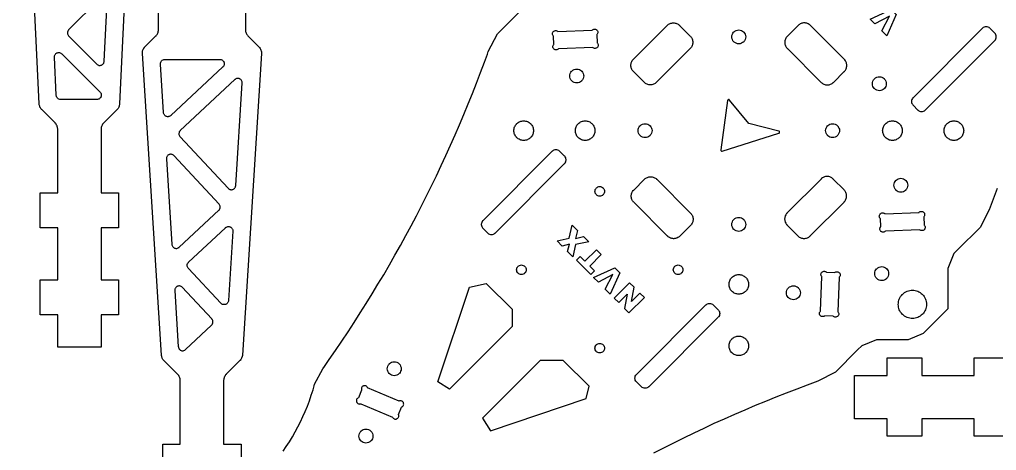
# Model space of a CAD drawing. Extents: x 0 to 997, y 0 to 569.
# Drawn here: x 0.2 to 225, y 200.6 to 299.7 of the extents above; entities that cross this region are included whole.
import ezdxf

# ---------------------------------------------------------------- set-up
doc = ezdxf.new("R2010")
doc.units = 0
doc.layers.get('0').update_dxf_attribs({"linetype": 'CONTINUOUS'})

msp = doc.modelspace()

# ---------------------------------------------------------------- linework, layer by layer
at = {"color": 0}
for points in [[(27.7751, 375.151), (23.2379, 280.325), (23.2357, 280.279), (23.2206, 280.14), (23.1863, 279.96), (23.1356, 279.782), (23.0692, 279.611), (22.9874, 279.447), (22.8907, 279.292), (22.7796, 279.144), (22.6872, 279.039), (22.6544, 279.007), (19.5858, 275.938), (19.5508, 275.903), (19.4529, 275.792), (19.3361, 275.633), (19.2356, 275.465), (19.1522, 275.289), (19.0865, 275.106), (19.0388, 274.915), (19.0099, 274.721), (19, 274.574), (19, 274.524), (19, 259.853), (23, 259.853), (23, 251.853), (19, 251.853), (19, 239.851), (23, 239.851), (23, 231.851), (19, 231.851), (19, 224.351), (9, 224.351), (9, 231.851), (5, 231.851), (5, 239.851), (9, 239.851), (9, 251.853), (5, 251.853), (5, 259.853), (9, 259.853), (9, 274.524), (9, 274.574), (8.9902, 274.721), (8.9612, 274.915), (8.9135, 275.106), (8.8477, 275.289), (8.7644, 275.465), (8.664, 275.633), (8.547, 275.792), (8.4491, 275.903), (8.4142, 275.938), (5.3455, 279.007), (5.3455, 279.007), (5.3127, 279.039), (5.2204, 279.144), (5.1093, 279.292), (5.0126, 279.447), (4.9308, 279.611), (4.8644, 279.782), (4.8137, 279.96), (4.7795, 280.14), (4.7642, 280.279), (4.762, 280.325), (0.2249, 375.151)], [(33.1944, 194.053), (33.1944, 202.053), (37.1944, 202.053), (37.1944, 216.725), (37.1944, 216.774), (37.1847, 216.922), (37.1557, 217.117), (37.1081, 217.306), (37.0422, 217.49), (36.9589, 217.667), (36.8585, 217.835), (36.7415, 217.992), (36.6436, 218.104), (36.6088, 218.139), (33.4583, 221.289), (33.3946, 221.353), (33.2265, 221.567), (33.0499, 221.881), (32.9319, 222.219), (32.8822, 222.487), (32.8765, 222.576), (28.4897, 291.889), (28.4863, 291.943), (28.4876, 292.103), (28.5082, 292.315), (28.5507, 292.522), (28.6146, 292.722), (28.6993, 292.915), (28.804, 293.099), (28.9283, 293.271), (29.0336, 293.392), (29.0714, 293.431), (31.6088, 295.967), (31.6088, 295.967), (31.6436, 296.003), (31.7415, 296.114), (31.8585, 296.272), (31.9589, 296.44), (32.0422, 296.617), (32.1081, 296.8), (32.1557, 296.989), (32.1847, 297.183), (32.1944, 297.332), (32.1944, 297.382), (32.1944, 309.053)], [(52.1946, 309.053), (52.1946, 297.382), (52.1946, 297.332), (52.2043, 297.183), (52.2333, 296.989), (52.281, 296.8), (52.3468, 296.617), (52.4301, 296.44), (52.5306, 296.272), (52.6475, 296.114), (52.7454, 296.003), (52.7803, 295.967), (55.3176, 293.431), (55.3554, 293.392), (55.4607, 293.271), (55.5849, 293.099), (55.6897, 292.915), (55.7743, 292.722), (55.8383, 292.522), (55.8808, 292.315), (55.9014, 292.103), (55.9028, 291.943), (55.8993, 291.889), (51.5125, 222.576), (51.5068, 222.487), (51.4571, 222.219), (51.3392, 221.881), (51.1625, 221.567), (50.9944, 221.353), (50.9307, 221.289), (47.7803, 218.139), (47.7454, 218.104), (47.6475, 217.992), (47.5306, 217.835), (47.4301, 217.667), (47.3468, 217.49), (47.281, 217.306), (47.2333, 217.117), (47.2043, 216.922), (47.1946, 216.774), (47.1946, 216.725), (47.1946, 202.053), (51.1946, 202.053), (51.1946, 194.053)], [(18.6471, 304.481), (11.5212, 297.356), (11.4855, 297.319), (11.393, 297.199), (11.3015, 297.025), (11.2465, 296.839), (11.2283, 296.649), (11.2465, 296.457), (11.3015, 296.272), (11.393, 296.097), (11.4855, 295.976), (11.5212, 295.942), (17.9962, 289.465), (18.0221, 289.44), (18.1074, 289.369), (18.2293, 289.293), (18.3597, 289.233), (18.4967, 289.194), (18.6376, 289.175), (18.7807, 289.176), (18.9235, 289.197), (19.0297, 289.226), (19.0639, 289.24), (19.0981, 289.253), (19.1965, 289.303), (19.3167, 289.383), (19.4231, 289.479), (19.5144, 289.588), (19.5893, 289.71), (19.6465, 289.84), (19.6846, 289.979), (19.7006, 290.089), (19.7024, 290.125), (20.3531, 303.726)], [(60.8629, 200.435), (61.6097, 201.519), (62.3265, 202.625), (63.0129, 203.749), (63.6685, 204.889), (64.2931, 206.047), (64.8861, 207.221), (65.4476, 208.411), (65.9771, 209.617), (66.474, 210.836), (66.9383, 212.069), (67.3696, 213.315), (67.7674, 214.575), (68.0447, 215.526), (68.1315, 215.846), (69.9894, 219.404), (70.3637, 219.931), (71.4776, 221.517), (72.9475, 223.64), (74.3986, 225.776), (75.8311, 227.925), (77.2449, 230.085), (78.6397, 232.257), (80.0157, 234.439), (81.3728, 236.633), (82.7108, 238.839), (84.0299, 241.056), (85.3297, 243.283), (86.6104, 245.522), (87.8718, 247.771), (89.1139, 250.031), (90.3365, 252.3), (91.5397, 254.581), (92.7233, 256.871), (93.8874, 259.172), (95.0318, 261.482), (96.1564, 263.803), (97.2613, 266.133), (98.3463, 268.472), (99.4112, 270.822), (100.456, 273.181), (101.481, 275.547), (102.486, 277.925), (103.471, 280.31), (104.435, 282.704), (105.38, 285.108), (106.303, 287.519), (107.207, 289.94), (107.871, 291.76), (108.089, 292.368), (110.222, 296.453), (116.235, 302.467)], [(225.163, 260.844), (224.26, 258.424), (223.594, 256.603), (223.376, 255.996), (221.243, 251.911), (216.16, 246.826), (215.231, 245.897), (213.817, 242.483), (213.817, 233.169), (208.16, 227.513), (204.746, 226.099), (197.432, 226.099), (194.017, 224.685), (193.089, 223.756), (188.004, 218.671), (183.919, 216.539), (183.311, 216.321), (181.49, 215.656), (179.071, 214.753), (176.658, 213.829), (174.256, 212.885), (171.861, 211.919), (169.475, 210.935), (167.099, 209.931), (164.731, 208.906), (162.372, 207.86), (160.024, 206.796), (157.683, 205.71), (155.354, 204.606), (153.033, 203.481), (150.722, 202.336), (148.422, 201.172), (146.132, 199.989)], [(227.861, 203.907), (219.861, 203.907), (219.861, 207.907), (207.861, 207.907), (207.861, 203.907), (199.861, 203.907), (199.861, 207.907), (192.361, 207.907), (192.361, 217.907), (199.861, 217.907), (199.861, 221.907), (207.861, 221.907), (207.861, 217.907), (219.861, 217.907), (219.861, 221.907), (227.861, 221.907)]]:
    msp.add_lwpolyline(points, dxfattribs=at)
for points in [[(200.793, 302.054), (201.976, 300.871), (199.776, 296), (198.635, 297.142), (200.383, 300.482), (197.053, 298.724), (195.944, 299.832), (200.793, 302.054)], [(131.98, 297.287), (132.005, 297.315), (132.091, 297.386), (132.217, 297.46), (132.356, 297.507), (132.465, 297.526), (132.502, 297.528), (132.539, 297.529), (132.649, 297.519), (132.791, 297.482), (132.922, 297.418), (133.013, 297.354), (133.04, 297.329), (133.067, 297.304), (133.138, 297.218), (133.212, 297.092), (133.26, 296.953), (133.279, 296.844), (133.28, 296.807), (133.282, 296.771), (133.271, 296.66), (133.234, 296.518), (133.17, 296.386), (133.106, 296.296), (133.081, 296.268), (133.081, 296.269), (133.153, 294.392), (133.153, 294.392), (133.181, 294.367), (133.253, 294.278), (133.327, 294.15), (133.374, 294.014), (133.393, 293.871), (133.385, 293.726), (133.349, 293.586), (133.285, 293.454), (133.219, 293.36), (133.194, 293.332), (133.168, 293.304), (133.08, 293.232), (132.952, 293.158), (132.815, 293.111), (132.672, 293.093), (132.528, 293.101), (132.388, 293.136), (132.255, 293.2), (132.162, 293.265), (132.134, 293.292), (132.134, 293.292), (124.262, 292.989), (124.236, 292.961), (124.148, 292.889), (124.02, 292.815), (123.883, 292.768), (123.74, 292.749), (123.596, 292.757), (123.456, 292.793), (123.323, 292.857), (123.229, 292.922), (123.201, 292.949), (123.174, 292.974), (123.101, 293.063), (123.027, 293.19), (122.981, 293.328), (122.961, 293.471), (122.97, 293.614), (123.005, 293.754), (123.069, 293.888), (123.135, 293.982), (123.161, 294.008), (123.089, 295.885), (123.061, 295.911), (122.988, 295.999), (122.914, 296.126), (122.868, 296.264), (122.849, 296.407), (122.857, 296.55), (122.893, 296.692), (122.956, 296.824), (123.022, 296.918), (123.048, 296.946), (123.074, 296.974), (123.162, 297.046), (123.29, 297.119), (123.427, 297.167), (123.57, 297.186), (123.714, 297.178), (123.854, 297.142), (123.987, 297.078), (124.081, 297.013), (124.109, 296.986), (131.981, 297.289), (131.98, 297.287)], [(149.269, 298.376), (149.306, 298.412), (149.421, 298.514), (149.582, 298.633), (149.753, 298.733), (149.931, 298.815), (150.114, 298.881), (150.301, 298.925), (150.492, 298.953), (150.683, 298.963), (150.875, 298.953), (151.065, 298.925), (151.253, 298.881), (151.436, 298.815), (151.612, 298.733), (151.783, 298.633), (151.946, 298.514), (152.061, 298.412), (152.097, 298.376), (154.572, 295.901), (154.607, 295.867), (154.706, 295.756), (154.822, 295.597), (154.922, 295.429), (155.006, 295.253), (155.071, 295.069), (155.119, 294.879), (155.149, 294.685), (155.158, 294.537), (155.158, 294.487), (155.158, 294.438), (155.149, 294.29), (155.119, 294.096), (155.071, 293.906), (155.006, 293.722), (154.922, 293.546), (154.822, 293.378), (154.706, 293.219), (154.607, 293.108), (154.572, 293.074), (146.794, 285.294), (146.758, 285.258), (146.642, 285.158), (146.481, 285.039), (146.31, 284.938), (146.132, 284.856), (145.949, 284.792), (145.761, 284.746), (145.571, 284.718), (145.379, 284.71), (145.188, 284.718), (144.997, 284.746), (144.81, 284.792), (144.628, 284.856), (144.45, 284.938), (144.279, 285.039), (144.118, 285.158), (144.001, 285.258), (143.965, 285.294), (141.49, 287.769), (141.454, 287.806), (141.353, 287.922), (141.235, 288.083), (141.133, 288.254), (141.051, 288.432), (140.987, 288.615), (140.942, 288.803), (140.914, 288.993), (140.906, 289.185), (140.914, 289.376), (140.942, 289.567), (140.987, 289.754), (141.051, 289.936), (141.133, 290.114), (141.235, 290.285), (141.353, 290.446), (141.454, 290.563), (141.49, 290.599), (149.269, 298.376)], [(164.601, 296.881), (164.658, 296.938), (164.853, 297.085), (165.131, 297.232), (165.428, 297.319), (165.733, 297.349), (166.039, 297.319), (166.335, 297.232), (166.614, 297.085), (166.807, 296.938), (166.864, 296.881), (166.921, 296.824), (167.069, 296.629), (167.215, 296.351), (167.304, 296.054), (167.333, 295.749), (167.304, 295.443), (167.215, 295.147), (167.069, 294.868), (166.921, 294.674), (166.864, 294.617), (166.807, 294.56), (166.614, 294.412), (166.335, 294.265), (166.039, 294.178), (165.733, 294.149), (165.428, 294.178), (165.131, 294.265), (164.853, 294.412), (164.658, 294.56), (164.601, 294.617), (164.544, 294.674), (164.396, 294.868), (164.25, 295.147), (164.163, 295.443), (164.133, 295.749), (164.163, 296.054), (164.25, 296.351), (164.396, 296.629), (164.544, 296.824), (164.601, 296.881)], [(184.692, 285.275), (184.726, 285.24), (184.837, 285.143), (184.996, 285.026), (185.164, 284.925), (185.34, 284.842), (185.524, 284.776), (185.714, 284.728), (185.908, 284.7), (186.056, 284.69), (186.106, 284.69), (186.156, 284.69), (186.303, 284.7), (186.497, 284.728), (186.688, 284.776), (186.871, 284.842), (187.047, 284.925), (187.215, 285.026), (187.374, 285.143), (187.485, 285.24), (187.519, 285.275), (189.994, 287.75), (190.031, 287.786), (190.132, 287.903), (190.251, 288.064), (190.351, 288.235), (190.433, 288.412), (190.499, 288.596), (190.544, 288.782), (190.571, 288.972), (190.581, 289.165), (190.571, 289.357), (190.544, 289.547), (190.499, 289.735), (190.433, 289.917), (190.351, 290.094), (190.251, 290.265), (190.132, 290.426), (190.031, 290.543), (189.994, 290.579), (182.217, 298.357), (182.181, 298.393), (182.064, 298.494), (181.903, 298.614), (181.732, 298.714), (181.554, 298.796), (181.372, 298.86), (181.185, 298.906), (180.994, 298.933), (180.803, 298.943), (180.611, 298.933), (180.421, 298.906), (180.233, 298.86), (180.05, 298.796), (179.872, 298.714), (179.701, 298.614), (179.54, 298.494), (179.424, 298.393), (179.388, 298.357), (176.913, 295.882), (176.878, 295.847), (176.781, 295.735), (176.664, 295.578), (176.563, 295.41), (176.479, 295.233), (176.414, 295.05), (176.367, 294.86), (176.337, 294.665), (176.328, 294.517), (176.328, 294.468), (176.328, 294.418), (176.337, 294.271), (176.367, 294.076), (176.414, 293.886), (176.479, 293.703), (176.563, 293.526), (176.664, 293.358), (176.781, 293.2), (176.878, 293.089), (176.913, 293.054), (184.692, 285.275)], [(223.504, 297.729), (223.462, 297.769), (223.321, 297.878), (223.114, 297.989), (222.89, 298.057), (222.714, 298.081), (222.656, 298.081), (222.596, 298.081), (222.419, 298.057), (222.196, 297.989), (221.989, 297.878), (221.849, 297.769), (221.807, 297.729), (205.826, 281.747), (205.785, 281.707), (205.676, 281.565), (205.565, 281.358), (205.497, 281.135), (205.475, 280.958), (205.475, 280.9), (205.475, 280.84), (205.497, 280.664), (205.565, 280.44), (205.676, 280.233), (205.785, 280.093), (205.826, 280.051), (206.957, 278.919), (207, 278.876), (207.146, 278.765), (207.354, 278.656), (207.576, 278.59), (207.806, 278.568), (208.035, 278.59), (208.257, 278.656), (208.467, 278.765), (208.611, 278.876), (208.654, 278.919), (224.635, 294.9), (224.676, 294.942), (224.785, 295.083), (224.894, 295.289), (224.964, 295.514), (224.986, 295.69), (224.986, 295.749), (224.986, 295.807), (224.964, 295.983), (224.894, 296.208), (224.785, 296.414), (224.676, 296.556), (224.635, 296.597), (223.504, 297.729)], [(8.2515, 291.093), (8.2496, 291.131), (8.2558, 291.246), (8.2828, 291.394), (8.3311, 291.535), (8.3994, 291.667), (8.4863, 291.786), (8.5906, 291.893), (8.7108, 291.983), (8.8108, 292.04), (8.8456, 292.056), (8.8805, 292.071), (8.9899, 292.107), (9.1376, 292.135), (9.2864, 292.14), (9.4337, 292.124), (9.5768, 292.086), (9.7135, 292.026), (9.8413, 291.947), (9.9304, 291.875), (9.9574, 291.847), (18.746, 283.06), (18.7724, 283.033), (18.8438, 282.946), (18.9224, 282.821), (18.9811, 282.688), (19.0197, 282.547), (19.0376, 282.403), (19.0344, 282.257), (19.0096, 282.112), (18.9771, 282.004), (18.9628, 281.969), (18.9485, 281.935), (18.8951, 281.836), (18.81, 281.715), (18.709, 281.61), (18.5944, 281.521), (18.4681, 281.449), (18.3321, 281.396), (18.1883, 281.364), (18.0762, 281.353), (18.0389, 281.353), (9.6708, 281.353), (9.622, 281.353), (9.4756, 281.371), (9.2931, 281.426), (9.1269, 281.513), (8.9807, 281.628), (8.8585, 281.769), (8.7637, 281.931), (8.7003, 282.11), (8.6742, 282.256), (8.6719, 282.304), (8.2515, 291.093)], [(32.6496, 289.49), (32.6464, 289.54), (32.6576, 289.694), (32.7065, 289.892), (32.7942, 290.075), (32.8836, 290.2), (32.9185, 290.237), (32.9533, 290.275), (33.0732, 290.372), (33.2503, 290.471), (33.4437, 290.532), (33.5965, 290.553), (33.6476, 290.553), (46.3368, 290.553), (46.3747, 290.553), (46.4886, 290.542), (46.6343, 290.508), (46.7721, 290.453), (46.8996, 290.379), (47.015, 290.287), (47.1161, 290.179), (47.2008, 290.057), (47.2532, 289.956), (47.2672, 289.919), (47.2811, 289.885), (47.3121, 289.774), (47.3342, 289.626), (47.334, 289.478), (47.3122, 289.332), (47.2692, 289.192), (47.2056, 289.058), (47.1221, 288.933), (47.0467, 288.847), (47.019, 288.822), (35.0371, 277.644), (35.011, 277.619), (34.9254, 277.554), (34.804, 277.482), (34.6749, 277.428), (34.54, 277.393), (34.4015, 277.376), (34.2617, 277.381), (34.1222, 277.403), (34.0188, 277.433), (33.9856, 277.446), (33.9522, 277.46), (33.8562, 277.508), (33.739, 277.588), (33.6351, 277.682), (33.5457, 277.789), (33.4718, 277.907), (33.415, 278.035), (33.3763, 278.171), (33.3592, 278.276), (33.3569, 278.313), (32.6496, 289.49)], [(127.312, 287.876), (127.369, 287.933), (127.563, 288.082), (127.841, 288.228), (128.138, 288.315), (128.443, 288.344), (128.749, 288.315), (129.045, 288.228), (129.324, 288.082), (129.518, 287.933), (129.575, 287.876), (129.632, 287.819), (129.78, 287.625), (129.926, 287.347), (130.014, 287.05), (130.043, 286.744), (130.014, 286.439), (129.926, 286.143), (129.78, 285.864), (129.632, 285.671), (129.575, 285.614), (129.518, 285.557), (129.324, 285.408), (129.045, 285.263), (128.749, 285.174), (128.443, 285.144), (128.138, 285.174), (127.841, 285.263), (127.563, 285.408), (127.369, 285.557), (127.312, 285.614), (127.255, 285.671), (127.107, 285.864), (126.96, 286.143), (126.873, 286.439), (126.843, 286.744), (126.873, 287.05), (126.96, 287.347), (127.107, 287.625), (127.255, 287.819), (127.312, 287.876)], [(51.464, 285.136), (51.4664, 285.174), (51.4621, 285.287), (51.4378, 285.435), (51.3924, 285.576), (51.3272, 285.707), (51.2435, 285.828), (51.1424, 285.936), (51.0253, 286.028), (50.9276, 286.088), (50.8933, 286.103), (50.8592, 286.119), (50.7517, 286.158), (50.606, 286.19), (50.4586, 286.2), (50.3121, 286.188), (50.1689, 286.154), (50.0315, 286.1), (49.9022, 286.025), (49.8115, 285.957), (49.7839, 285.931), (37.2119, 274.203), (37.1751, 274.168), (37.0785, 274.05), (36.981, 273.881), (36.9196, 273.697), (36.8947, 273.507), (36.9064, 273.315), (36.9549, 273.128), (37.0401, 272.951), (37.1285, 272.826), (37.1629, 272.789), (48.2408, 260.914), (48.266, 260.888), (48.3496, 260.814), (48.4697, 260.732), (48.5994, 260.668), (48.7361, 260.625), (48.8776, 260.601), (49.0218, 260.597), (49.1664, 260.615), (49.2743, 260.643), (49.309, 260.656), (49.3438, 260.667), (49.4444, 260.715), (49.5674, 260.793), (49.6768, 260.888), (49.7711, 260.994), (49.849, 261.115), (49.909, 261.247), (49.9499, 261.386), (49.9678, 261.496), (49.9701, 261.533), (51.464, 285.136)], [(196.951, 286.097), (197.008, 286.154), (197.203, 286.301), (197.481, 286.449), (197.778, 286.536), (198.083, 286.565), (198.389, 286.536), (198.685, 286.449), (198.964, 286.301), (199.157, 286.154), (199.214, 286.097), (199.271, 286.04), (199.419, 285.846), (199.565, 285.567), (199.654, 285.271), (199.683, 284.965), (199.654, 284.66), (199.565, 284.362), (199.419, 284.085), (199.271, 283.89), (199.214, 283.833), (199.157, 283.776), (198.964, 283.629), (198.685, 283.482), (198.389, 283.394), (198.083, 283.365), (197.778, 283.394), (197.481, 283.482), (197.203, 283.629), (197.008, 283.776), (196.951, 283.833), (196.894, 283.89), (196.747, 284.085), (196.6, 284.362), (196.513, 284.66), (196.483, 284.965), (196.513, 285.271), (196.6, 285.567), (196.747, 285.846), (196.894, 286.04), (196.951, 286.097)], [(168.008, 275.785), (163.601, 281.224), (163.589, 281.237), (163.547, 281.274), (163.482, 281.304), (163.411, 281.317), (163.357, 281.311), (163.339, 281.307), (163.322, 281.301), (163.272, 281.276), (163.218, 281.231), (163.179, 281.169), (163.161, 281.118), (163.158, 281.1), (161.615, 269.729), (161.611, 269.707), (161.629, 269.606), (161.685, 269.518), (161.701, 269.504), (161.718, 269.49), (161.814, 269.45), (161.918, 269.45), (161.938, 269.457), (174.956, 273.581), (174.974, 273.586), (175.028, 273.618), (175.083, 273.675), (175.118, 273.746), (175.131, 273.807), (175.129, 273.826), (175.129, 273.847), (175.114, 273.907), (175.074, 273.976), (175.015, 274.029), (174.96, 274.057), (174.94, 274.061), (168.008, 275.785)], [(114.644, 275.772), (114.685, 275.814), (114.815, 275.928), (114.997, 276.061), (115.189, 276.175), (115.389, 276.267), (115.595, 276.339), (115.806, 276.39), (116.02, 276.422), (116.235, 276.432), (116.451, 276.422), (116.665, 276.39), (116.876, 276.339), (117.082, 276.267), (117.282, 276.175), (117.473, 276.061), (117.656, 275.928), (117.786, 275.814), (117.826, 275.772), (117.867, 275.732), (117.981, 275.601), (118.115, 275.419), (118.228, 275.228), (118.321, 275.029), (118.393, 274.822), (118.444, 274.611), (118.475, 274.397), (118.485, 274.182), (118.475, 273.967), (118.444, 273.753), (118.393, 273.542), (118.321, 273.335), (118.228, 273.136), (118.115, 272.944), (117.981, 272.761), (117.867, 272.632), (117.826, 272.59), (117.786, 272.55), (117.656, 272.436), (117.473, 272.303), (117.282, 272.189), (117.082, 272.097), (116.876, 272.025), (116.665, 271.974), (116.451, 271.942), (116.235, 271.932), (116.02, 271.942), (115.806, 271.974), (115.595, 272.025), (115.389, 272.097), (115.189, 272.189), (114.997, 272.303), (114.815, 272.436), (114.685, 272.55), (114.644, 272.59), (114.604, 272.632), (114.49, 272.761), (114.356, 272.944), (114.243, 273.136), (114.15, 273.335), (114.078, 273.542), (114.027, 273.753), (113.996, 273.967), (113.985, 274.182), (113.996, 274.397), (114.027, 274.611), (114.078, 274.822), (114.15, 275.029), (114.243, 275.228), (114.356, 275.419), (114.49, 275.601), (114.604, 275.732), (114.644, 275.772)], [(128.787, 275.772), (128.827, 275.814), (128.957, 275.928), (129.139, 276.061), (129.331, 276.175), (129.531, 276.267), (129.737, 276.339), (129.948, 276.39), (130.162, 276.422), (130.377, 276.432), (130.593, 276.422), (130.807, 276.39), (131.018, 276.339), (131.224, 276.267), (131.424, 276.175), (131.616, 276.061), (131.798, 275.928), (131.928, 275.814), (131.968, 275.772), (132.009, 275.732), (132.123, 275.601), (132.257, 275.419), (132.37, 275.228), (132.463, 275.029), (132.535, 274.822), (132.586, 274.611), (132.617, 274.397), (132.627, 274.182), (132.617, 273.967), (132.586, 273.753), (132.535, 273.542), (132.463, 273.335), (132.37, 273.136), (132.257, 272.944), (132.123, 272.761), (132.009, 272.632), (131.968, 272.59), (131.928, 272.55), (131.798, 272.436), (131.616, 272.303), (131.424, 272.189), (131.224, 272.097), (131.018, 272.025), (130.807, 271.974), (130.593, 271.942), (130.377, 271.932), (130.162, 271.942), (129.948, 271.974), (129.737, 272.025), (129.531, 272.097), (129.331, 272.189), (129.139, 272.303), (128.957, 272.436), (128.827, 272.55), (128.787, 272.59), (128.746, 272.632), (128.632, 272.761), (128.498, 272.944), (128.385, 273.136), (128.292, 273.335), (128.22, 273.542), (128.169, 273.753), (128.138, 273.967), (128.127, 274.182), (128.138, 274.397), (128.169, 274.611), (128.22, 274.822), (128.292, 275.029), (128.385, 275.228), (128.498, 275.419), (128.632, 275.601), (128.746, 275.732), (128.787, 275.772)], [(143.035, 275.313), (143.092, 275.371), (143.286, 275.518), (143.564, 275.665), (143.861, 275.753), (144.167, 275.782), (144.472, 275.753), (144.768, 275.665), (145.046, 275.518), (145.24, 275.371), (145.297, 275.313), (145.354, 275.256), (145.503, 275.063), (145.649, 274.783), (145.737, 274.487), (145.767, 274.182), (145.737, 273.876), (145.649, 273.579), (145.503, 273.301), (145.354, 273.107), (145.297, 273.05), (145.24, 272.993), (145.046, 272.846), (144.768, 272.699), (144.472, 272.611), (144.167, 272.582), (143.861, 272.611), (143.564, 272.699), (143.286, 272.846), (143.092, 272.993), (143.035, 273.05), (142.978, 273.107), (142.829, 273.301), (142.683, 273.579), (142.596, 273.876), (142.567, 274.182), (142.596, 274.487), (142.683, 274.783), (142.829, 275.063), (142.978, 275.256), (143.035, 275.313)], [(186.168, 275.313), (186.225, 275.371), (186.419, 275.518), (186.697, 275.665), (186.994, 275.753), (187.3, 275.782), (187.606, 275.753), (187.901, 275.665), (188.181, 275.518), (188.374, 275.371), (188.431, 275.313), (188.487, 275.256), (188.636, 275.063), (188.782, 274.783), (188.871, 274.487), (188.9, 274.182), (188.871, 273.876), (188.782, 273.579), (188.636, 273.301), (188.487, 273.107), (188.431, 273.05), (188.374, 272.993), (188.181, 272.846), (187.901, 272.699), (187.606, 272.611), (187.3, 272.582), (186.994, 272.611), (186.697, 272.699), (186.419, 272.846), (186.225, 272.993), (186.168, 273.05), (186.111, 273.107), (185.964, 273.301), (185.817, 273.579), (185.729, 273.876), (185.7, 274.182), (185.729, 274.487), (185.817, 274.783), (185.964, 275.063), (186.111, 275.256), (186.168, 275.313)], [(199.497, 275.772), (199.538, 275.814), (199.668, 275.928), (199.85, 276.061), (200.042, 276.175), (200.242, 276.267), (200.447, 276.339), (200.658, 276.39), (200.872, 276.422), (201.089, 276.432), (201.304, 276.422), (201.518, 276.39), (201.729, 276.339), (201.935, 276.267), (202.135, 276.175), (202.326, 276.061), (202.508, 275.928), (202.639, 275.814), (202.679, 275.772), (202.719, 275.732), (202.833, 275.601), (202.968, 275.419), (203.081, 275.228), (203.174, 275.029), (203.246, 274.822), (203.297, 274.611), (203.328, 274.397), (203.339, 274.182), (203.328, 273.967), (203.297, 273.753), (203.246, 273.542), (203.174, 273.335), (203.081, 273.136), (202.968, 272.944), (202.833, 272.761), (202.719, 272.632), (202.679, 272.59), (202.639, 272.55), (202.508, 272.436), (202.326, 272.303), (202.135, 272.189), (201.935, 272.097), (201.729, 272.025), (201.518, 271.974), (201.304, 271.942), (201.089, 271.932), (200.872, 271.942), (200.658, 271.974), (200.447, 272.025), (200.242, 272.097), (200.042, 272.189), (199.85, 272.303), (199.668, 272.436), (199.538, 272.55), (199.497, 272.59), (199.457, 272.632), (199.343, 272.761), (199.208, 272.944), (199.096, 273.136), (199.003, 273.335), (198.931, 273.542), (198.879, 273.753), (198.849, 273.967), (198.839, 274.182), (198.849, 274.397), (198.879, 274.611), (198.931, 274.822), (199.003, 275.029), (199.096, 275.228), (199.208, 275.419), (199.343, 275.601), (199.457, 275.732), (199.497, 275.772)], [(213.639, 275.772), (213.681, 275.814), (213.81, 275.928), (213.993, 276.061), (214.185, 276.175), (214.383, 276.267), (214.59, 276.339), (214.801, 276.39), (215.015, 276.422), (215.231, 276.432), (215.446, 276.422), (215.66, 276.39), (215.871, 276.339), (216.078, 276.267), (216.276, 276.175), (216.468, 276.061), (216.65, 275.928), (216.781, 275.814), (216.821, 275.772), (216.862, 275.732), (216.976, 275.601), (217.11, 275.419), (217.224, 275.228), (217.315, 275.029), (217.388, 274.822), (217.439, 274.611), (217.471, 274.397), (217.481, 274.182), (217.471, 273.967), (217.439, 273.753), (217.388, 273.542), (217.315, 273.335), (217.224, 273.136), (217.11, 272.944), (216.976, 272.761), (216.862, 272.632), (216.821, 272.59), (216.781, 272.55), (216.65, 272.436), (216.468, 272.303), (216.276, 272.189), (216.078, 272.097), (215.871, 272.025), (215.66, 271.974), (215.446, 271.942), (215.231, 271.932), (215.015, 271.942), (214.801, 271.974), (214.59, 272.025), (214.383, 272.097), (214.185, 272.189), (213.993, 272.303), (213.81, 272.436), (213.681, 272.55), (213.639, 272.59), (213.599, 272.632), (213.485, 272.761), (213.351, 272.944), (213.237, 273.136), (213.146, 273.335), (213.074, 273.542), (213.022, 273.753), (212.99, 273.967), (212.981, 274.182), (212.99, 274.397), (213.022, 274.611), (213.074, 274.822), (213.146, 275.029), (213.237, 275.228), (213.351, 275.419), (213.485, 275.601), (213.599, 275.732), (213.639, 275.772)], [(124.508, 269.444), (124.467, 269.486), (124.326, 269.594), (124.119, 269.704), (123.895, 269.772), (123.719, 269.796), (123.66, 269.796), (123.601, 269.796), (123.425, 269.772), (123.201, 269.704), (122.994, 269.594), (122.853, 269.486), (122.812, 269.444), (106.831, 253.464), (106.789, 253.422), (106.681, 253.281), (106.571, 253.074), (106.503, 252.85), (106.479, 252.674), (106.479, 252.615), (106.479, 252.557), (106.503, 252.379), (106.571, 252.156), (106.681, 251.949), (106.789, 251.808), (106.831, 251.767), (107.962, 250.635), (108.004, 250.593), (108.145, 250.485), (108.352, 250.375), (108.576, 250.307), (108.752, 250.283), (108.811, 250.283), (108.87, 250.283), (109.046, 250.307), (109.27, 250.375), (109.477, 250.485), (109.618, 250.593), (109.659, 250.635), (125.64, 266.615), (125.682, 266.657), (125.79, 266.799), (125.9, 267.006), (125.968, 267.229), (125.991, 267.406), (125.991, 267.464), (125.991, 267.524), (125.968, 267.7), (125.9, 267.924), (125.79, 268.131), (125.682, 268.271), (125.64, 268.313), (124.508, 269.444)], [(46.0918, 255.888), (46.1286, 255.922), (46.2253, 256.04), (46.3228, 256.211), (46.3842, 256.394), (46.409, 256.585), (46.3974, 256.776), (46.3489, 256.963), (46.2635, 257.14), (46.1753, 257.265), (46.1408, 257.301), (35.7587, 268.431), (35.7322, 268.46), (35.6436, 268.536), (35.5157, 268.621), (35.3778, 268.685), (35.2326, 268.728), (35.0828, 268.747), (34.931, 268.744), (34.7797, 268.718), (34.6675, 268.682), (34.6318, 268.667), (34.596, 268.651), (34.4935, 268.594), (34.3703, 268.503), (34.2638, 268.394), (34.1751, 268.272), (34.1061, 268.138), (34.0578, 267.993), (34.0318, 267.842), (34.0271, 267.725), (34.0296, 267.686), (35.2735, 248.032), (35.2757, 247.996), (35.2928, 247.889), (35.3314, 247.753), (35.3883, 247.625), (35.4621, 247.507), (35.5517, 247.4), (35.6557, 247.307), (35.7728, 247.228), (35.8688, 247.179), (35.9021, 247.165), (35.9353, 247.153), (36.0388, 247.122), (36.1781, 247.099), (36.3181, 247.096), (36.4565, 247.112), (36.5913, 247.147), (36.7206, 247.201), (36.8419, 247.274), (36.9275, 247.339), (36.9536, 247.364), (46.0918, 255.888)], [(154.639, 255.224), (154.674, 255.189), (154.772, 255.076), (154.889, 254.918), (154.989, 254.751), (155.072, 254.575), (155.139, 254.39), (155.186, 254.201), (155.215, 254.007), (155.225, 253.858), (155.225, 253.81), (155.225, 253.76), (155.215, 253.611), (155.186, 253.417), (155.139, 253.228), (155.072, 253.043), (154.989, 252.867), (154.889, 252.7), (154.772, 252.542), (154.674, 252.429), (154.639, 252.394), (152.164, 249.919), (152.129, 249.885), (152.018, 249.787), (151.86, 249.671), (151.692, 249.569), (151.515, 249.486), (151.332, 249.421), (151.142, 249.374), (150.949, 249.344), (150.8, 249.335), (150.75, 249.335), (150.701, 249.335), (150.553, 249.344), (150.358, 249.374), (150.168, 249.421), (149.985, 249.486), (149.808, 249.569), (149.64, 249.671), (149.483, 249.787), (149.371, 249.885), (149.336, 249.919), (141.558, 257.699), (141.522, 257.735), (141.421, 257.85), (141.301, 258.013), (141.201, 258.182), (141.118, 258.36), (141.054, 258.543), (141.008, 258.731), (140.981, 258.921), (140.972, 259.112), (140.981, 259.304), (141.008, 259.494), (141.054, 259.682), (141.118, 259.865), (141.201, 260.043), (141.301, 260.213), (141.421, 260.375), (141.522, 260.49), (141.558, 260.526), (144.033, 263.001), (144.069, 263.037), (144.185, 263.139), (144.346, 263.258), (144.517, 263.358), (144.694, 263.44), (144.878, 263.506), (145.065, 263.55), (145.256, 263.578), (145.447, 263.588), (145.639, 263.578), (145.829, 263.55), (146.017, 263.506), (146.2, 263.44), (146.376, 263.358), (146.547, 263.258), (146.71, 263.139), (146.825, 263.037), (146.861, 263.001), (154.639, 255.224)], [(176.876, 255.274), (176.842, 255.239), (176.743, 255.126), (176.626, 254.969), (176.526, 254.801), (176.443, 254.625), (176.378, 254.44), (176.329, 254.251), (176.3, 254.057), (176.29, 253.908), (176.29, 253.86), (176.29, 253.81), (176.3, 253.661), (176.329, 253.467), (176.378, 253.278), (176.443, 253.094), (176.526, 252.918), (176.626, 252.75), (176.743, 252.592), (176.842, 252.481), (176.876, 252.444), (179.351, 249.969), (179.388, 249.933), (179.503, 249.833), (179.665, 249.714), (179.836, 249.612), (180.013, 249.531), (180.196, 249.467), (180.383, 249.421), (180.574, 249.393), (180.765, 249.385), (180.957, 249.393), (181.147, 249.421), (181.335, 249.467), (181.518, 249.531), (181.696, 249.612), (181.867, 249.714), (182.028, 249.833), (182.143, 249.933), (182.181, 249.969), (189.958, 257.749), (189.993, 257.783), (190.09, 257.894), (190.208, 258.053), (190.308, 258.221), (190.392, 258.397), (190.457, 258.581), (190.506, 258.771), (190.535, 258.965), (190.544, 259.112), (190.544, 259.162), (190.544, 259.213), (190.535, 259.36), (190.506, 259.554), (190.457, 259.744), (190.392, 259.928), (190.308, 260.104), (190.208, 260.272), (190.09, 260.431), (189.993, 260.542), (189.958, 260.576), (187.483, 263.051), (187.449, 263.086), (187.336, 263.185), (187.179, 263.301), (187.011, 263.401), (186.835, 263.485), (186.65, 263.551), (186.461, 263.599), (186.267, 263.628), (186.118, 263.638), (186.069, 263.638), (186.019, 263.638), (185.871, 263.628), (185.676, 263.599), (185.487, 263.551), (185.304, 263.485), (185.128, 263.401), (184.96, 263.301), (184.801, 263.185), (184.69, 263.086), (184.654, 263.051), (176.876, 255.274)], [(201.892, 262.75), (201.949, 262.807), (202.142, 262.956), (202.421, 263.101), (202.717, 263.189), (203.022, 263.219), (203.328, 263.189), (203.625, 263.101), (203.903, 262.956), (204.097, 262.807), (204.154, 262.75), (204.211, 262.693), (204.36, 262.499), (204.506, 262.221), (204.593, 261.925), (204.622, 261.619), (204.593, 261.314), (204.506, 261.017), (204.36, 260.739), (204.211, 260.544), (204.154, 260.487), (204.097, 260.431), (203.903, 260.282), (203.625, 260.136), (203.328, 260.049), (203.022, 260.019), (202.717, 260.049), (202.421, 260.136), (202.142, 260.282), (201.949, 260.431), (201.892, 260.487), (201.835, 260.544), (201.686, 260.739), (201.54, 261.017), (201.451, 261.314), (201.422, 261.619), (201.451, 261.925), (201.54, 262.221), (201.686, 262.499), (201.835, 262.693), (201.892, 262.75)], [(132.958, 260.994), (132.998, 261.033), (133.131, 261.135), (133.322, 261.236), (133.526, 261.296), (133.736, 261.317), (133.946, 261.296), (134.15, 261.236), (134.342, 261.135), (134.475, 261.033), (134.514, 260.994), (134.553, 260.956), (134.655, 260.822), (134.756, 260.631), (134.816, 260.426), (134.836, 260.217), (134.816, 260.007), (134.756, 259.803), (134.655, 259.611), (134.553, 259.478), (134.514, 259.439), (134.475, 259.4), (134.342, 259.297), (134.15, 259.197), (133.946, 259.136), (133.736, 259.117), (133.526, 259.136), (133.322, 259.197), (133.131, 259.297), (132.998, 259.4), (132.958, 259.439), (132.919, 259.478), (132.818, 259.611), (132.717, 259.803), (132.656, 260.007), (132.636, 260.217), (132.656, 260.426), (132.717, 260.631), (132.818, 260.822), (132.919, 260.956), (132.958, 260.994)], [(164.601, 253.746), (164.658, 253.803), (164.853, 253.951), (165.131, 254.097), (165.428, 254.186), (165.733, 254.215), (166.039, 254.186), (166.335, 254.097), (166.614, 253.951), (166.807, 253.803), (166.864, 253.746), (166.921, 253.689), (167.069, 253.496), (167.215, 253.217), (167.304, 252.921), (167.333, 252.615), (167.304, 252.31), (167.215, 252.013), (167.069, 251.735), (166.921, 251.54), (166.864, 251.483), (166.807, 251.426), (166.614, 251.279), (166.335, 251.132), (166.039, 251.044), (165.733, 251.015), (165.428, 251.044), (165.131, 251.132), (164.853, 251.279), (164.658, 251.426), (164.601, 251.483), (164.544, 251.54), (164.396, 251.735), (164.25, 252.013), (164.163, 252.31), (164.133, 252.615), (164.163, 252.921), (164.25, 253.217), (164.396, 253.496), (164.544, 253.689), (164.601, 253.746)], [(198.313, 253.971), (198.285, 253.997), (198.212, 254.085), (198.139, 254.213), (198.092, 254.35), (198.074, 254.493), (198.081, 254.636), (198.117, 254.778), (198.181, 254.91), (198.246, 255.004), (198.272, 255.032), (198.297, 255.06), (198.386, 255.132), (198.514, 255.206), (198.651, 255.251), (198.793, 255.271), (198.938, 255.263), (199.078, 255.228), (199.211, 255.164), (199.304, 255.097), (199.332, 255.072), (199.332, 255.072), (207.204, 255.375), (207.229, 255.401), (207.314, 255.472), (207.44, 255.546), (207.579, 255.594), (207.689, 255.612), (207.726, 255.615), (207.763, 255.617), (207.874, 255.606), (208.015, 255.568), (208.147, 255.504), (208.237, 255.44), (208.264, 255.415), (208.292, 255.39), (208.362, 255.304), (208.436, 255.178), (208.485, 255.04), (208.503, 254.931), (208.504, 254.893), (208.506, 254.857), (208.496, 254.746), (208.458, 254.604), (208.394, 254.472), (208.331, 254.382), (208.306, 254.354), (208.378, 252.479), (208.406, 252.453), (208.478, 252.365), (208.551, 252.237), (208.599, 252.1), (208.617, 251.957), (208.608, 251.814), (208.574, 251.672), (208.51, 251.539), (208.443, 251.446), (208.418, 251.418), (208.392, 251.39), (208.304, 251.318), (208.176, 251.244), (208.039, 251.197), (207.896, 251.178), (207.753, 251.186), (207.611, 251.222), (207.479, 251.286), (207.385, 251.351), (207.357, 251.378), (199.485, 251.075), (199.486, 251.076), (199.46, 251.049), (199.372, 250.975), (199.244, 250.901), (199.107, 250.856), (198.964, 250.836), (198.821, 250.844), (198.679, 250.881), (198.547, 250.943), (198.453, 251.01), (198.425, 251.035), (198.397, 251.061), (198.325, 251.149), (198.251, 251.276), (198.206, 251.414), (198.186, 251.557), (198.194, 251.7), (198.229, 251.84), (198.293, 251.974), (198.36, 252.067), (198.385, 252.094), (198.385, 252.094), (198.313, 253.972), (198.313, 253.971)], [(47.6268, 251.85), (47.6544, 251.875), (47.7453, 251.944), (47.8744, 252.019), (48.0118, 252.074), (48.155, 252.107), (48.3015, 252.118), (48.4489, 252.108), (48.5946, 252.076), (48.7021, 252.039), (48.7364, 252.022), (48.7706, 252.007), (48.8683, 251.947), (48.9854, 251.856), (49.0865, 251.747), (49.1703, 251.626), (49.2354, 251.494), (49.2807, 251.354), (49.305, 251.207), (49.3093, 251.093), (49.3069, 251.056), (48.2971, 235.1), (48.2949, 235.064), (48.2769, 234.954), (48.2361, 234.814), (48.176, 234.682), (48.0982, 234.563), (48.0038, 234.454), (47.8944, 234.36), (47.7714, 234.282), (47.6708, 234.235), (47.6361, 234.222), (47.6014, 234.21), (47.4935, 234.182), (47.3489, 234.164), (47.2047, 234.168), (47.0632, 234.192), (46.9264, 234.235), (46.7968, 234.299), (46.6765, 234.381), (46.5931, 234.454), (46.5679, 234.481), (39.0794, 242.508), (39.045, 242.546), (38.9568, 242.669), (38.8714, 242.847), (38.8229, 243.033), (38.8112, 243.225), (38.8361, 243.415), (38.8975, 243.599), (38.995, 243.769), (39.0917, 243.888), (39.1285, 243.922), (47.6268, 251.85)], [(127.556, 245.183), (126.353, 246.386), (126.815, 248.1), (125.118, 247.621), (123.927, 248.813), (126.739, 249.425), (127.359, 252.451), (128.586, 251.225), (128.148, 249.39), (129.983, 249.828), (131.203, 248.608), (128.141, 247.985), (127.556, 245.183)], [(133.005, 246.806), (130.342, 244.143), (129.228, 245.257), (128.355, 244.385), (131.676, 241.064), (132.549, 241.936), (131.435, 243.051), (134.097, 245.714), (133.005, 246.806)], [(114.927, 242.963), (114.966, 243.003), (115.1, 243.104), (115.291, 243.204), (115.495, 243.265), (115.705, 243.285), (115.915, 243.265), (116.119, 243.204), (116.31, 243.104), (116.444, 243.003), (116.483, 242.963), (116.522, 242.924), (116.624, 242.79), (116.724, 242.599), (116.785, 242.396), (116.805, 242.185), (116.785, 241.975), (116.724, 241.771), (116.624, 241.581), (116.522, 241.447), (116.483, 241.407), (116.444, 241.368), (116.31, 241.267), (116.119, 241.165), (115.915, 241.106), (115.705, 241.085), (115.495, 241.106), (115.291, 241.165), (115.1, 241.267), (114.966, 241.368), (114.927, 241.407), (114.888, 241.447), (114.786, 241.581), (114.686, 241.771), (114.625, 241.975), (114.605, 242.185), (114.625, 242.396), (114.686, 242.599), (114.786, 242.79), (114.888, 242.924), (114.927, 242.963)], [(150.99, 242.963), (151.029, 243.003), (151.163, 243.104), (151.354, 243.204), (151.557, 243.265), (151.768, 243.285), (151.978, 243.265), (152.182, 243.204), (152.372, 243.104), (152.506, 243.003), (152.546, 242.963), (152.585, 242.924), (152.686, 242.79), (152.788, 242.599), (152.847, 242.396), (152.868, 242.185), (152.847, 241.975), (152.788, 241.771), (152.686, 241.581), (152.585, 241.447), (152.546, 241.407), (152.506, 241.368), (152.372, 241.267), (152.182, 241.165), (151.978, 241.106), (151.768, 241.085), (151.557, 241.106), (151.354, 241.165), (151.163, 241.267), (151.029, 241.368), (150.99, 241.407), (150.95, 241.447), (150.849, 241.581), (150.749, 241.771), (150.688, 241.975), (150.668, 242.185), (150.688, 242.396), (150.749, 242.599), (150.849, 242.79), (150.95, 242.924), (150.99, 242.963)], [(197.482, 242.433), (197.539, 242.49), (197.733, 242.638), (198.011, 242.785), (198.308, 242.872), (198.614, 242.901), (198.919, 242.872), (199.215, 242.785), (199.494, 242.638), (199.688, 242.49), (199.744, 242.433), (199.801, 242.376), (199.95, 242.182), (200.096, 241.903), (200.185, 241.607), (200.214, 241.301), (200.185, 240.996), (200.096, 240.699), (199.95, 240.421), (199.801, 240.226), (199.744, 240.169), (199.688, 240.112), (199.494, 239.965), (199.215, 239.818), (198.919, 239.731), (198.614, 239.701), (198.308, 239.731), (198.011, 239.818), (197.733, 239.965), (197.539, 240.112), (197.482, 240.169), (197.425, 240.226), (197.276, 240.421), (197.131, 240.699), (197.043, 240.996), (197.014, 241.301), (197.043, 241.607), (197.131, 241.903), (197.276, 242.182), (197.425, 242.376), (197.482, 242.433)], [(137.178, 242.632), (138.362, 241.449), (136.162, 236.578), (135.02, 237.719), (136.769, 241.06), (133.439, 239.3), (132.33, 240.41), (137.178, 242.632)], [(164.142, 240.418), (164.182, 240.458), (164.313, 240.572), (164.494, 240.706), (164.686, 240.819), (164.886, 240.911), (165.092, 240.983), (165.303, 241.035), (165.517, 241.067), (165.733, 241.076), (165.949, 241.067), (166.163, 241.035), (166.374, 240.983), (166.579, 240.911), (166.779, 240.819), (166.971, 240.706), (167.153, 240.572), (167.283, 240.458), (167.324, 240.418), (167.364, 240.376), (167.478, 240.247), (167.612, 240.064), (167.725, 239.872), (167.818, 239.674), (167.89, 239.467), (167.942, 239.256), (167.972, 239.042), (167.983, 238.826), (167.972, 238.611), (167.942, 238.397), (167.89, 238.186), (167.818, 237.979), (167.725, 237.781), (167.612, 237.589), (167.478, 237.407), (167.364, 237.276), (167.324, 237.235), (167.283, 237.194), (167.153, 237.081), (166.971, 236.947), (166.779, 236.833), (166.579, 236.742), (166.374, 236.669), (166.163, 236.618), (165.949, 236.586), (165.733, 236.576), (165.517, 236.586), (165.303, 236.618), (165.092, 236.669), (164.886, 236.742), (164.686, 236.833), (164.494, 236.947), (164.313, 237.081), (164.182, 237.194), (164.142, 237.235), (164.101, 237.276), (163.987, 237.407), (163.854, 237.589), (163.74, 237.781), (163.647, 237.979), (163.575, 238.186), (163.524, 238.397), (163.493, 238.611), (163.483, 238.826), (163.493, 239.042), (163.524, 239.256), (163.575, 239.467), (163.647, 239.674), (163.74, 239.872), (163.854, 240.064), (163.987, 240.247), (164.101, 240.376), (164.142, 240.418)], [(185.56, 231.61), (185.532, 231.583), (185.439, 231.518), (185.306, 231.454), (185.165, 231.418), (185.021, 231.41), (184.879, 231.429), (184.742, 231.476), (184.614, 231.55), (184.525, 231.622), (184.5, 231.65), (184.474, 231.678), (184.408, 231.772), (184.344, 231.904), (184.308, 232.046), (184.3, 232.189), (184.319, 232.332), (184.365, 232.469), (184.439, 232.597), (184.513, 232.685), (184.54, 232.711), (184.842, 240.583), (184.843, 240.583), (184.817, 240.61), (184.751, 240.704), (184.688, 240.838), (184.651, 240.978), (184.643, 241.121), (184.663, 241.264), (184.71, 241.401), (184.783, 241.529), (184.856, 241.617), (184.883, 241.643), (184.911, 241.668), (185.004, 241.735), (185.138, 241.797), (185.278, 241.833), (185.422, 241.842), (185.564, 241.822), (185.701, 241.776), (185.829, 241.703), (185.918, 241.629), (185.943, 241.601), (185.943, 241.603), (187.821, 241.531), (187.819, 241.529), (187.847, 241.554), (187.938, 241.619), (188.069, 241.683), (188.211, 241.721), (188.321, 241.731), (188.358, 241.729), (188.394, 241.728), (188.504, 241.708), (188.643, 241.661), (188.769, 241.588), (188.854, 241.517), (188.879, 241.489), (188.904, 241.463), (188.969, 241.371), (189.033, 241.24), (189.069, 241.099), (189.081, 240.987), (189.079, 240.951), (189.078, 240.914), (189.058, 240.804), (189.011, 240.667), (188.938, 240.54), (188.865, 240.454), (188.839, 240.429), (188.839, 240.429), (188.538, 232.557), (188.563, 232.529), (188.629, 232.436), (188.693, 232.303), (188.728, 232.162), (188.736, 232.019), (188.717, 231.876), (188.671, 231.739), (188.597, 231.611), (188.524, 231.522), (188.497, 231.497), (188.469, 231.471), (188.375, 231.406), (188.242, 231.342), (188.101, 231.306), (187.958, 231.297), (187.815, 231.317), (187.678, 231.364), (187.55, 231.438), (187.461, 231.51), (187.436, 231.537), (185.56, 231.61)], [(36.7635, 224.49), (36.7665, 224.442), (36.7943, 224.299), (36.8592, 224.121), (36.9547, 223.962), (37.0771, 223.824), (37.2225, 223.71), (37.3876, 223.625), (37.5685, 223.571), (37.7132, 223.553), (37.7615, 223.553), (37.6979, 223.553), (37.7447, 223.553), (37.8853, 223.571), (38.0644, 223.622), (38.231, 223.707), (38.3458, 223.79), (38.38, 223.822), (44.4189, 229.456), (44.4556, 229.489), (44.5524, 229.607), (44.6499, 229.778), (44.7111, 229.961), (44.7361, 230.151), (44.7244, 230.343), (44.676, 230.531), (44.5906, 230.707), (44.5022, 230.832), (44.4679, 230.868), (37.6754, 238.15), (37.6487, 238.178), (37.56, 238.256), (37.4322, 238.34), (37.2944, 238.404), (37.1492, 238.446), (36.9993, 238.467), (36.8475, 238.463), (36.6962, 238.436), (36.584, 238.401), (36.5483, 238.386), (36.5125, 238.371), (36.41, 238.313), (36.2868, 238.221), (36.1803, 238.112), (36.0918, 237.99), (36.0226, 237.856), (35.9743, 237.713), (35.9483, 237.561), (35.9436, 237.443), (35.9461, 237.404), (36.7635, 224.49)], [(113.563, 229.167), (99.1372, 214.74), (96.4915, 216.379), (103.799, 238.164), (107.625, 239.063), (113.563, 233.125), (113.563, 229.167)], [(140.468, 232.272), (144.003, 235.807), (142.976, 236.835), (141.035, 234.893), (141.651, 238.158), (140.622, 239.189), (137.086, 235.653), (138.116, 234.624), (140.072, 236.579), (139.447, 233.292), (140.468, 232.272)], [(177.164, 238.024), (177.221, 238.081), (177.415, 238.229), (177.694, 238.375), (177.99, 238.463), (178.296, 238.492), (178.601, 238.463), (178.899, 238.375), (179.176, 238.229), (179.371, 238.081), (179.428, 238.024), (179.485, 237.967), (179.632, 237.772), (179.779, 237.494), (179.867, 237.197), (179.896, 236.892), (179.867, 236.586), (179.779, 236.29), (179.632, 236.011), (179.485, 235.818), (179.428, 235.761), (179.371, 235.704), (179.176, 235.556), (178.899, 235.41), (178.601, 235.321), (178.296, 235.292), (177.99, 235.321), (177.694, 235.41), (177.415, 235.556), (177.221, 235.704), (177.164, 235.761), (177.107, 235.818), (176.96, 236.011), (176.813, 236.29), (176.725, 236.586), (176.696, 236.892), (176.725, 237.197), (176.813, 237.494), (176.96, 237.772), (177.107, 237.967), (177.164, 238.024)], [(203.386, 236.528), (203.446, 236.588), (203.633, 236.751), (203.896, 236.944), (204.174, 237.108), (204.461, 237.242), (204.76, 237.346), (205.064, 237.421), (205.374, 237.465), (205.685, 237.481), (205.996, 237.465), (206.306, 237.421), (206.61, 237.346), (206.907, 237.242), (207.196, 237.108), (207.472, 236.944), (207.736, 236.751), (207.924, 236.588), (207.983, 236.528), (208.042, 236.469), (208.206, 236.282), (208.399, 236.018), (208.563, 235.742), (208.697, 235.453), (208.8, 235.156), (208.875, 234.851), (208.919, 234.542), (208.935, 234.231), (208.919, 233.918), (208.875, 233.61), (208.8, 233.306), (208.697, 233.007), (208.563, 232.719), (208.399, 232.442), (208.206, 232.179), (208.042, 231.99), (207.983, 231.932), (207.924, 231.874), (207.736, 231.71), (207.472, 231.515), (207.196, 231.353), (206.907, 231.218), (206.61, 231.114), (206.306, 231.04), (205.996, 230.994), (205.685, 230.981), (205.374, 230.994), (205.064, 231.04), (204.76, 231.114), (204.461, 231.218), (204.174, 231.353), (203.896, 231.515), (203.633, 231.71), (203.446, 231.874), (203.386, 231.932), (203.328, 231.99), (203.164, 232.179), (202.969, 232.442), (202.807, 232.719), (202.672, 233.007), (202.568, 233.306), (202.494, 233.61), (202.45, 233.918), (202.435, 234.231), (202.45, 234.542), (202.494, 234.851), (202.568, 235.156), (202.672, 235.453), (202.807, 235.742), (202.969, 236.018), (203.164, 236.282), (203.328, 236.469), (203.386, 236.528)], [(158.167, 234.089), (158.208, 234.131), (158.35, 234.239), (158.556, 234.349), (158.781, 234.417), (158.957, 234.44), (159.015, 234.44), (159.074, 234.44), (159.25, 234.417), (159.475, 234.349), (159.681, 234.239), (159.822, 234.131), (159.864, 234.089), (160.996, 232.957), (161.038, 232.915), (161.149, 232.769), (161.258, 232.561), (161.325, 232.338), (161.347, 232.108), (161.325, 231.879), (161.258, 231.657), (161.149, 231.449), (161.038, 231.303), (160.996, 231.26), (145.015, 215.279), (144.974, 215.237), (144.832, 215.131), (144.625, 215.019), (144.401, 214.951), (144.225, 214.928), (144.167, 214.928), (144.107, 214.928), (143.931, 214.951), (143.707, 215.019), (143.5, 215.131), (143.36, 215.237), (143.318, 215.279), (142.186, 216.411), (142.144, 216.453), (142.036, 216.594), (141.926, 216.8), (141.858, 217.025), (141.835, 217.201), (141.835, 217.26), (141.835, 217.318), (141.858, 217.494), (141.926, 217.719), (142.036, 217.925), (142.144, 218.067), (142.186, 218.108), (158.167, 234.089)], [(132.958, 224.932), (132.998, 224.971), (133.131, 225.072), (133.322, 225.174), (133.526, 225.233), (133.736, 225.254), (133.946, 225.233), (134.15, 225.174), (134.342, 225.072), (134.475, 224.971), (134.514, 224.932), (134.553, 224.893), (134.655, 224.76), (134.756, 224.568), (134.816, 224.364), (134.836, 224.154), (134.816, 223.944), (134.756, 223.74), (134.655, 223.549), (134.553, 223.415), (134.514, 223.376), (134.475, 223.337), (134.342, 223.235), (134.15, 223.135), (133.946, 223.074), (133.736, 223.054), (133.526, 223.074), (133.322, 223.135), (133.131, 223.235), (132.998, 223.337), (132.958, 223.376), (132.919, 223.415), (132.818, 223.549), (132.717, 223.74), (132.656, 223.944), (132.636, 224.154), (132.656, 224.364), (132.717, 224.568), (132.818, 224.76), (132.919, 224.893), (132.958, 224.932)], [(164.142, 226.275), (164.182, 226.315), (164.313, 226.429), (164.494, 226.564), (164.686, 226.676), (164.886, 226.769), (165.092, 226.842), (165.303, 226.893), (165.517, 226.924), (165.733, 226.935), (165.949, 226.924), (166.163, 226.893), (166.374, 226.842), (166.579, 226.769), (166.779, 226.676), (166.971, 226.564), (167.153, 226.429), (167.283, 226.315), (167.324, 226.275), (167.364, 226.235), (167.478, 226.104), (167.612, 225.922), (167.725, 225.731), (167.818, 225.531), (167.89, 225.325), (167.942, 225.114), (167.972, 224.9), (167.983, 224.685), (167.972, 224.468), (167.942, 224.254), (167.89, 224.043), (167.818, 223.837), (167.725, 223.638), (167.612, 223.446), (167.478, 223.264), (167.364, 223.133), (167.324, 223.093), (167.283, 223.053), (167.153, 222.939), (166.971, 222.806), (166.779, 222.692), (166.579, 222.599), (166.374, 222.526), (166.163, 222.475), (165.949, 222.444), (165.733, 222.435), (165.517, 222.444), (165.303, 222.475), (165.092, 222.526), (164.886, 222.599), (164.686, 222.692), (164.494, 222.806), (164.313, 222.939), (164.182, 223.053), (164.142, 223.093), (164.101, 223.133), (163.987, 223.264), (163.854, 223.446), (163.74, 223.638), (163.647, 223.837), (163.575, 224.043), (163.524, 224.254), (163.493, 224.468), (163.483, 224.685), (163.493, 224.9), (163.524, 225.114), (163.575, 225.325), (163.647, 225.531), (163.74, 225.731), (163.854, 225.922), (163.987, 226.104), (164.101, 226.235), (164.142, 226.275)], [(85.3078, 220.563), (85.3647, 220.619), (85.5588, 220.768), (85.8369, 220.914), (86.1335, 221.001), (86.439, 221.031), (86.7447, 221.001), (87.0411, 220.914), (87.3194, 220.768), (87.5135, 220.619), (87.5704, 220.563), (87.6275, 220.506), (87.7756, 220.311), (87.9219, 220.033), (88.0097, 219.736), (88.039, 219.431), (88.0097, 219.125), (87.9219, 218.829), (87.7756, 218.55), (87.6275, 218.357), (87.5704, 218.3), (87.5135, 218.243), (87.3194, 218.094), (87.0411, 217.949), (86.7447, 217.86), (86.439, 217.831), (86.1335, 217.86), (85.8369, 217.949), (85.5588, 218.094), (85.3647, 218.243), (85.3078, 218.3), (85.2507, 218.357), (85.1026, 218.55), (84.9563, 218.829), (84.8683, 219.125), (84.839, 219.431), (84.8683, 219.736), (84.9563, 220.033), (85.1026, 220.311), (85.2507, 220.506), (85.3078, 220.563)], [(125.336, 221.351), (120.058, 221.351), (106.787, 208.081), (108.594, 205.163), (130.599, 212.544), (131.273, 215.414), (125.336, 221.351)], [(86.0401, 208.317), (86.0543, 208.282), (86.1112, 208.183), (86.2049, 208.069), (86.3171, 207.978), (86.4439, 207.91), (86.5811, 207.867), (86.7253, 207.85), (86.8721, 207.862), (86.9829, 207.892), (87.0179, 207.906), (87.0528, 207.921), (87.1521, 207.978), (87.2658, 208.071), (87.3576, 208.183), (87.4258, 208.31), (87.4688, 208.447), (87.4846, 208.592), (87.4719, 208.737), (87.4432, 208.849), (87.4289, 208.883), (88.1569, 210.615), (88.1919, 210.631), (88.2911, 210.688), (88.405, 210.781), (88.4968, 210.893), (88.565, 211.019), (88.6079, 211.157), (88.6238, 211.301), (88.611, 211.447), (88.5824, 211.558), (88.5681, 211.593), (88.5538, 211.628), (88.4968, 211.728), (88.4032, 211.842), (88.291, 211.933), (88.1643, 212.001), (88.0269, 212.044), (87.8828, 212.06), (87.736, 212.047), (87.6253, 212.019), (87.5903, 212.004), (80.3274, 215.058), (80.3131, 215.093), (80.2561, 215.192), (80.1625, 215.306), (80.0503, 215.397), (79.9236, 215.465), (79.7862, 215.508), (79.6421, 215.525), (79.4953, 215.513), (79.3844, 215.483), (79.3496, 215.469), (79.3146, 215.454), (79.2153, 215.397), (79.1015, 215.304), (79.0097, 215.192), (78.9415, 215.065), (78.8986, 214.928), (78.8828, 214.783), (78.8954, 214.638), (78.9242, 214.526), (78.9385, 214.492), (78.2104, 212.76), (78.1754, 212.744), (78.0761, 212.688), (77.9624, 212.594), (77.8706, 212.482), (77.8024, 212.356), (77.7594, 212.218), (77.7436, 212.074), (77.7564, 211.928), (77.785, 211.817), (77.7993, 211.782), (77.8136, 211.747), (77.8706, 211.647), (77.9642, 211.533), (78.0764, 211.442), (78.2031, 211.374), (78.3404, 211.331), (78.4846, 211.315), (78.6314, 211.328), (78.7421, 211.356), (78.7771, 211.371), (86.0401, 208.317)], [(78.7969, 205.075), (78.8539, 205.132), (79.0479, 205.281), (79.3261, 205.426), (79.6226, 205.515), (79.9283, 205.544), (80.2339, 205.515), (80.5304, 205.426), (80.8086, 205.281), (81.0026, 205.132), (81.0597, 205.075), (81.1167, 205.018), (81.2647, 204.825), (81.4111, 204.546), (81.499, 204.25), (81.5283, 203.944), (81.499, 203.639), (81.4111, 203.342), (81.2647, 203.064), (81.1167, 202.869), (81.0597, 202.813), (81.0026, 202.756), (80.8086, 202.607), (80.5304, 202.461), (80.2339, 202.374), (79.9283, 202.344), (79.6226, 202.374), (79.3261, 202.461), (79.0479, 202.607), (78.8539, 202.756), (78.7969, 202.813), (78.7399, 202.869), (78.5918, 203.064), (78.4454, 203.342), (78.3576, 203.639), (78.3283, 203.944), (78.3576, 204.25), (78.4454, 204.546), (78.5918, 204.825), (78.7399, 205.018), (78.7969, 205.075)]]:
    msp.add_lwpolyline(points, close=True, dxfattribs=at)

doc.saveas('drawing.dxf')
